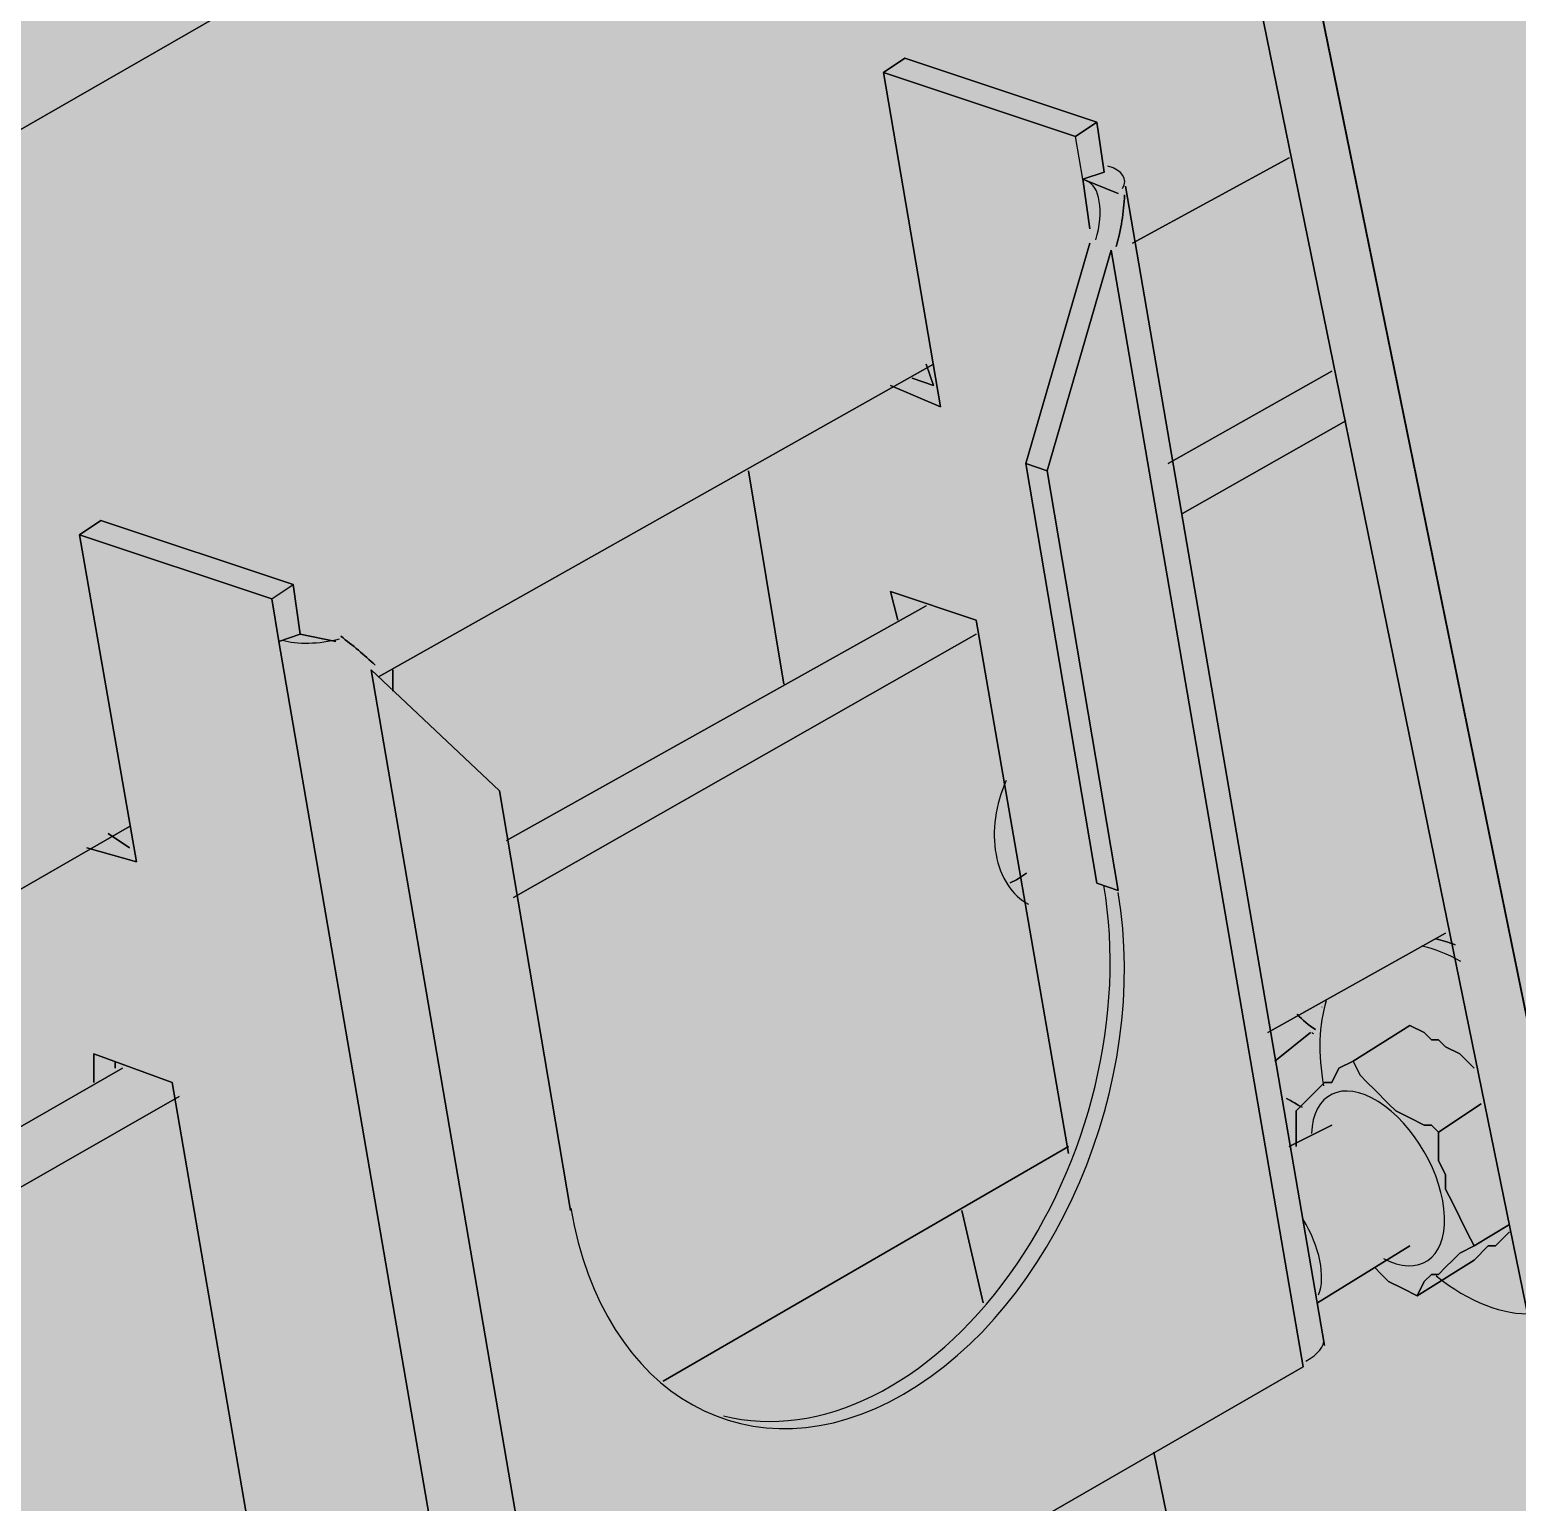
# Model space of a CAD drawing. Header units: feet. Extents: x -208 to 2089, y -974 to 342.
# Drawn here: x 833.364 to 837.191, y -512.911 to -509.121 of the extents above; entities that cross this region are included whole.
import ezdxf

# ---------------------------------------------------------------- set-up
doc = ezdxf.new("R2010")
doc.units = ezdxf.units.FT
doc.header["$MEASUREMENT"] = 0
doc.layers.add('PDF_THIN', color=7, linetype='Continuous')

msp = doc.modelspace()

# ---------------------------------------------------------------- linework, layer by layer
at = {"layer": 'PDF_THIN', "lineweight": 25}
for points in [[(784.3805, -537.54852), (837.31798, -507.08933), (837.35459, -507.32729), (837.31798, -507.08933), (784.3805, -537.54852), (837.31798, -507.08933), (837.35459, -507.32729), (837.31798, -507.08933), (784.3805, -537.54852), (837.31798, -507.08933), (837.35459, -507.32729), (836.31122, -507.98627), (836.47596, -508.04118), (838.43457, -517.6329), (836.47596, -508.04118), (836.31122, -507.98627), (837.35459, -507.32729), (836.31122, -507.98627), (836.47596, -508.04118), (838.43457, -517.6329)], [(836.16478, -509.54218), (836.07325, -509.50557), (836.05495, -509.39574), (836.10986, -509.35913), (835.61563, -509.19438), (835.56072, -509.23099)], [(836.10986, -509.35913), (836.12817, -509.48726), (836.07325, -509.50557), (836.09156, -509.6337), (836.07325, -509.50557), (836.05495, -509.39574), (835.56072, -509.23099), (835.70716, -510.09132), (835.57902, -510.03641), (835.70716, -510.09132), (835.56072, -509.23099), (836.05495, -509.39574)], [(835.56072, -509.23099), (835.70716, -510.09132), (835.57902, -510.03641)], [(836.05495, -509.39574), (835.56072, -509.23099)], [(836.07325, -509.50557), (836.05495, -509.39574)], [(836.20139, -509.67031), (836.60409, -509.45065)], [(836.12817, -509.48726), (836.12817, -509.48726)], [(836.12817, -509.48726), (836.12817, -509.48726)], [(836.12817, -509.48726), (836.12817, -509.48726)], [(836.12817, -509.48726), (836.12817, -509.48726)], [(836.12817, -509.48726), (836.12817, -509.48726)], [(836.07325, -509.50557), (836.07325, -509.50557)], [(836.07325, -509.50557), (836.07325, -509.50557)], [(836.07325, -509.50557), (836.07325, -509.50557)], [(836.07325, -509.50557), (836.07325, -509.50557)], [(836.07325, -509.50557), (836.07325, -509.50557)], [(836.07325, -509.50557), (836.09156, -509.6337)], [(836.18308, -509.52387), (836.69562, -512.50755)], [(835.98173, -510.25606), (835.92681, -510.23776), (836.09156, -509.67031)], [(835.92681, -510.23776), (836.10986, -511.31774), (836.16478, -511.33605), (835.98173, -510.25606), (836.14647, -509.68861), (836.6407, -512.56247), (834.737, -513.66076), (834.24277, -510.7686), (834.57226, -511.07978), (834.75531, -512.15976)], [(834.26108, -510.7869), (835.68885, -509.98149)], [(835.67055, -509.98149), (835.68885, -510.03641)], [(835.63394, -510.0181), (835.68885, -510.03641)], [(836.29291, -510.23776), (836.71392, -509.9998)], [(836.32952, -510.36589), (836.75053, -510.12793)], [(835.21293, -510.25606), (835.30445, -510.80521)], [(833.54719, -510.3842), (833.49228, -510.42081)], [(834.00481, -510.69538), (834.05973, -510.67707), (834.04142, -510.54894), (833.54719, -510.3842), (834.04142, -510.54894), (834.05973, -510.67707)], [(834.04142, -510.54894), (833.54719, -510.3842)], [(833.49228, -510.42081), (833.63871, -511.26283), (833.51058, -511.22622)], [(833.49228, -510.42081), (833.98651, -510.58555)], [(834.15125, -510.69538), (834.05973, -510.67707), (834.04142, -510.54894), (834.05973, -510.67707), (834.00481, -510.69538), (833.98651, -510.58555), (834.04142, -510.54894), (834.05973, -510.67707), (834.15125, -510.69538), (834.05973, -510.67707), (834.00481, -510.69538), (834.51735, -513.67906), (834.02312, -513.53262), (833.73024, -511.83028), (833.52889, -511.75706), (833.52889, -511.83028)], [(833.98651, -510.58555), (834.04142, -510.54894)], [(833.98651, -510.58555), (834.04142, -510.54894)], [(835.59733, -510.64046), (835.57902, -510.56724), (835.79868, -510.64046), (836.03664, -512.01332)], [(834.00481, -510.69538), (833.98651, -510.58555)], [(834.00481, -510.69538), (833.98651, -510.58555)], [(834.59056, -511.20791), (835.67055, -510.60385)], [(835.65224, -510.60385), (835.65224, -510.60385)], [(835.65224, -510.60385), (835.65224, -510.60385)], [(835.65224, -510.60385), (835.65224, -510.60385)], [(835.65224, -510.60385), (835.65224, -510.60385)], [(835.65224, -510.60385), (835.65224, -510.60385)], [(834.05973, -510.67707), (834.05973, -510.67707)], [(834.05973, -510.67707), (834.05973, -510.67707)], [(834.05973, -510.67707), (834.05973, -510.67707)], [(834.05973, -510.67707), (834.05973, -510.67707)], [(834.05973, -510.67707), (834.05973, -510.67707)], [(834.60887, -511.35435), (835.79868, -510.67707)], [(834.00481, -510.69538), (834.00481, -510.69538)], [(834.00481, -510.69538), (834.00481, -510.69538)], [(834.00481, -510.69538), (834.00481, -510.69538)], [(834.00481, -510.69538), (834.00481, -510.69538)], [(834.00481, -510.69538), (834.00481, -510.69538)], [(834.29769, -510.82351), (834.29769, -510.7686)], [(826.66459, -515.18005), (833.62041, -511.1713)], [(833.5655, -511.18961), (833.62041, -511.22622)], [(836.54918, -511.70214), (837.0068, -511.44587)], [(836.65901, -511.70214), (836.56748, -511.77536)], [(837.08002, -511.79367), (837.04341, -511.75706), (837.0068, -511.73875), (836.98849, -511.72045), (836.97019, -511.72045), (836.95188, -511.70214), (836.91527, -511.68384), (836.95188, -511.70214), (836.97019, -511.72045), (836.98849, -511.72045), (837.0068, -511.73875), (837.04341, -511.75706), (837.08002, -511.79367), (837.04341, -511.75706), (837.0068, -511.73875), (836.98849, -511.72045), (836.97019, -511.72045), (836.95188, -511.70214), (836.91527, -511.68384), (836.95188, -511.70214), (836.97019, -511.72045), (836.98849, -511.72045), (837.0068, -511.73875), (837.04341, -511.75706), (837.08002, -511.79367), (837.04341, -511.75706), (837.0068, -511.73875), (836.98849, -511.72045), (836.97019, -511.72045), (836.95188, -511.70214), (836.91527, -511.68384), (836.76884, -511.77536), (836.91527, -511.68384), (836.76884, -511.77536), (836.73223, -511.79367), (836.71392, -511.83028), (836.69562, -511.83028), (836.67731, -511.84858), (836.65901, -511.86689), (836.6407, -511.88519), (836.6224, -511.90349), (836.6224, -511.9401), (836.6224, -511.99502), (836.6224, -511.9401), (836.6224, -511.90349), (836.6407, -511.88519), (836.65901, -511.86689), (836.67731, -511.84858), (836.69562, -511.83028), (836.71392, -511.83028), (836.73223, -511.79367), (836.76884, -511.77536), (836.78714, -511.81197), (836.80545, -511.83028), (836.82375, -511.84858), (836.86036, -511.88519), (836.87866, -511.90349), (836.91527, -511.9218), (836.95188, -511.9401), (836.97019, -511.9401), (836.98849, -511.95841), (836.98849, -511.97671), (836.98849, -511.99502), (836.98849, -512.03163), (837.0068, -512.06824), (837.0068, -512.10485), (837.0251, -512.14146), (837.04341, -512.17807), (837.06171, -512.21468), (837.08002, -512.25129), (837.04341, -512.26959), (837.0251, -512.2879), (837.0068, -512.3062), (836.98849, -512.32451), (836.97019, -512.32451), (836.95188, -512.34281), (836.93358, -512.37942), (836.89697, -512.36111), (836.86036, -512.34281), (836.84205, -512.32451), (836.82375, -512.3062), (836.84205, -512.32451), (836.86036, -512.34281), (836.89697, -512.36111), (836.93358, -512.37942), (836.95188, -512.34281), (836.97019, -512.32451), (836.98849, -512.32451), (837.0068, -512.3062), (837.0251, -512.2879), (837.04341, -512.26959), (837.08002, -512.25129), (837.06171, -512.21468), (837.04341, -512.17807), (837.0251, -512.14146), (837.0068, -512.10485), (837.0068, -512.06824), (836.98849, -512.03163), (836.98849, -511.99502), (836.98849, -511.97671), (836.98849, -511.95841), (836.97019, -511.9401), (836.95188, -511.9401), (836.91527, -511.9218), (836.87866, -511.90349), (836.86036, -511.88519), (836.82375, -511.84858), (836.80545, -511.83028), (836.78714, -511.81197), (836.76884, -511.77536), (836.73223, -511.79367), (836.71392, -511.83028), (836.69562, -511.83028), (836.67731, -511.84858), (836.65901, -511.86689), (836.6407, -511.88519), (836.6224, -511.90349), (836.6224, -511.9401), (836.6224, -511.99502), (836.6224, -511.9401), (836.6224, -511.90349), (836.6407, -511.88519), (836.65901, -511.86689), (836.67731, -511.84858), (836.69562, -511.83028), (836.71392, -511.83028), (836.73223, -511.79367), (836.76884, -511.77536), (836.78714, -511.81197), (836.80545, -511.83028), (836.82375, -511.84858), (836.86036, -511.88519), (836.87866, -511.90349), (836.91527, -511.9218), (836.95188, -511.9401), (836.97019, -511.9401), (836.98849, -511.95841), (836.98849, -511.97671), (836.98849, -511.99502), (836.98849, -512.03163), (837.0068, -512.06824), (837.0068, -512.10485), (837.0251, -512.14146), (837.04341, -512.17807), (837.06171, -512.21468), (837.08002, -512.25129), (837.04341, -512.26959), (837.0251, -512.2879), (837.0068, -512.3062), (836.98849, -512.32451), (836.97019, -512.32451), (836.95188, -512.34281), (836.93358, -512.37942), (836.89697, -512.36111), (836.86036, -512.34281), (836.84205, -512.32451), (836.82375, -512.3062), (836.84205, -512.32451), (836.86036, -512.34281), (836.89697, -512.36111), (836.93358, -512.37942), (836.95188, -512.34281), (836.97019, -512.32451), (836.98849, -512.32451), (837.0068, -512.3062), (837.0251, -512.2879), (837.04341, -512.26959), (837.08002, -512.25129), (837.06171, -512.21468), (837.04341, -512.17807), (837.0251, -512.14146), (837.0068, -512.10485), (837.0068, -512.06824), (836.98849, -512.03163), (836.98849, -511.99502), (836.98849, -511.97671), (836.98849, -511.95841), (836.97019, -511.9401), (836.95188, -511.9401), (836.91527, -511.9218), (836.87866, -511.90349), (836.86036, -511.88519), (836.82375, -511.84858), (836.80545, -511.83028), (836.78714, -511.81197), (836.76884, -511.77536), (836.91527, -511.68384), (836.76884, -511.77536)], [(833.5838, -511.77536), (833.5838, -511.79367)], [(836.82375, -512.3062), (836.84205, -512.32451), (836.86036, -512.34281), (836.89697, -512.36111), (836.93358, -512.37942), (836.95188, -512.34281), (836.97019, -512.32451), (836.98849, -512.32451), (837.0068, -512.3062), (837.0251, -512.2879), (837.04341, -512.26959), (837.08002, -512.25129), (837.06171, -512.21468), (837.04341, -512.17807), (837.0251, -512.14146), (837.0068, -512.10485), (837.0068, -512.06824), (836.98849, -512.03163), (836.98849, -511.99502), (836.98849, -511.97671), (836.98849, -511.95841), (836.97019, -511.9401), (836.95188, -511.9401), (836.91527, -511.9218), (836.87866, -511.90349), (836.86036, -511.88519), (836.82375, -511.84858), (836.80545, -511.83028), (836.78714, -511.81197), (836.76884, -511.77536), (836.73223, -511.79367), (836.71392, -511.83028), (836.69562, -511.83028), (836.67731, -511.84858), (836.65901, -511.86689), (836.6407, -511.88519), (836.6224, -511.90349), (836.6224, -511.9401), (836.6224, -511.99502)], [(826.75611, -515.7292), (833.60211, -511.79367)], [(826.77441, -515.85733), (833.74854, -511.86689)], [(837.09832, -511.88519), (836.98849, -511.95841)], [(836.60409, -511.99502), (836.71392, -511.9401)], [(834.99327, -512.59908), (836.03664, -511.99502)], [(835.81699, -512.39772), (835.76207, -512.15976)], [(837.17154, -512.19637), (837.08002, -512.25129)], [(836.67731, -512.39772), (836.91527, -512.25129)], [(837.17154, -512.21468), (837.15324, -512.23298), (837.13493, -512.25129), (837.11663, -512.25129), (837.08002, -512.2879)], [(837.08002, -512.2879), (836.93358, -512.37942)], [(836.2563, -512.78213), (836.91527, -515.98547)]]:
    msp.add_lwpolyline(points, dxfattribs=at)
for points in [[(838.26983, -517.57798), (838.43457, -517.6329), (836.47596, -508.04118), (836.31122, -507.98627), (837.35459, -507.32729), (836.31122, -507.98627), (836.47596, -508.04118), (838.43457, -517.6329), (838.26983, -517.57798), (836.31122, -507.98627)], [(835.56072, -509.23099), (835.61563, -509.19438), (836.10986, -509.35913), (835.61563, -509.19438), (835.56072, -509.23099), (835.70716, -510.09132), (835.57902, -510.03641), (835.70716, -510.09132)], [(835.56072, -509.23099), (835.61563, -509.19438), (836.10986, -509.35913), (836.05495, -509.39574), (836.10986, -509.35913), (836.12817, -509.48726), (836.07325, -509.50557), (836.05495, -509.39574), (835.56072, -509.23099), (836.05495, -509.39574), (836.10986, -509.35913), (835.61563, -509.19438)], [(836.10986, -509.35913), (836.12817, -509.48726), (836.07325, -509.50557), (836.09156, -509.6337), (836.07325, -509.50557), (836.16478, -509.54218), (836.07325, -509.50557), (836.12817, -509.48726), (836.10986, -509.35913), (836.12817, -509.48726), (836.07325, -509.50557), (836.16478, -509.54218), (836.07325, -509.50557), (836.05495, -509.39574)], [(836.60409, -509.45065), (836.20139, -509.67031)], [(836.60409, -509.45065), (836.20139, -509.67031)], [(836.69562, -512.50755), (836.18308, -509.52387)], [(836.69562, -512.50755), (836.18308, -509.52387)], [(836.09156, -509.67031), (835.92681, -510.23776), (835.98173, -510.25606), (835.92681, -510.23776)], [(836.09156, -509.67031), (835.92681, -510.23776), (835.98173, -510.25606), (835.92681, -510.23776)], [(834.24277, -510.7686), (834.737, -513.66076), (836.6407, -512.56247), (836.14647, -509.68861), (835.98173, -510.25606), (836.16478, -511.33605), (836.10986, -511.31774), (835.92681, -510.23776), (836.10986, -511.31774), (836.16478, -511.33605), (835.98173, -510.25606), (836.14647, -509.68861), (836.6407, -512.56247), (834.737, -513.66076), (834.24277, -510.7686), (834.57226, -511.07978), (834.75531, -512.15976), (834.57226, -511.07978), (834.24277, -510.7686), (834.737, -513.66076), (834.24277, -510.7686), (834.57226, -511.07978), (834.75531, -512.15976), (834.57226, -511.07978)], [(836.16478, -511.33605), (836.10986, -511.31774), (835.92681, -510.23776), (836.10986, -511.31774), (836.16478, -511.33605), (835.98173, -510.25606), (836.14647, -509.68861), (836.6407, -512.56247), (834.737, -513.66076), (836.6407, -512.56247), (836.14647, -509.68861), (835.98173, -510.25606)], [(835.68885, -509.98149), (834.26108, -510.7869)], [(835.68885, -509.98149), (834.26108, -510.7869)], [(835.68885, -510.03641), (835.67055, -509.98149), (835.68885, -510.03641), (835.63394, -510.0181)], [(835.68885, -510.03641), (835.67055, -509.98149), (835.68885, -510.03641), (835.63394, -510.0181)], [(836.71392, -509.9998), (836.29291, -510.23776)], [(836.71392, -509.9998), (836.29291, -510.23776)], [(836.75053, -510.12793), (836.32952, -510.36589)], [(836.75053, -510.12793), (836.32952, -510.36589)], [(835.30445, -510.80521), (835.21293, -510.25606)], [(835.30445, -510.80521), (835.21293, -510.25606)], [(833.49228, -510.42081), (833.63871, -511.26283), (833.51058, -511.22622), (833.63871, -511.26283), (833.49228, -510.42081), (833.98651, -510.58555), (834.00481, -510.69538), (834.51735, -513.67906), (834.00481, -510.69538), (833.98651, -510.58555), (834.04142, -510.54894), (833.54719, -510.3842)], [(833.54719, -510.3842), (833.49228, -510.42081), (833.54719, -510.3842), (833.49228, -510.42081), (833.98651, -510.58555), (834.04142, -510.54894)], [(833.51058, -511.22622), (833.63871, -511.26283), (833.49228, -510.42081), (833.98651, -510.58555), (833.49228, -510.42081), (833.63871, -511.26283)], [(836.03664, -512.01332), (835.79868, -510.64046), (835.57902, -510.56724), (835.59733, -510.64046), (835.57902, -510.56724), (835.79868, -510.64046)], [(836.03664, -512.01332), (835.79868, -510.64046), (835.57902, -510.56724), (835.59733, -510.64046), (835.57902, -510.56724), (835.79868, -510.64046)], [(835.67055, -510.60385), (834.59056, -511.20791)], [(835.67055, -510.60385), (834.59056, -511.20791)], [(834.05973, -510.67707), (834.00481, -510.69538), (834.05973, -510.67707), (834.15125, -510.69538)], [(835.79868, -510.67707), (834.60887, -511.35435)], [(835.79868, -510.67707), (834.60887, -511.35435)], [(834.51735, -513.67906), (834.02312, -513.53262), (833.73024, -511.83028), (833.52889, -511.75706), (833.52889, -511.83028), (833.52889, -511.75706), (833.73024, -511.83028), (834.02312, -513.53262), (834.51735, -513.67906), (834.00481, -510.69538)], [(834.29769, -510.7686), (834.29769, -510.82351)], [(834.29769, -510.7686), (834.29769, -510.82351)], [(833.62041, -511.1713), (826.66459, -515.18005)], [(833.62041, -511.1713), (826.66459, -515.18005)], [(833.62041, -511.22622), (833.5655, -511.18961)], [(833.62041, -511.22622), (833.5655, -511.18961)], [(837.0068, -511.44587), (836.54918, -511.70214)], [(837.0068, -511.44587), (836.54918, -511.70214)], [(836.56748, -511.77536), (836.65901, -511.70214)], [(836.56748, -511.77536), (836.65901, -511.70214)], [(834.02312, -513.53262), (833.73024, -511.83028), (833.52889, -511.75706), (833.52889, -511.83028), (833.52889, -511.75706), (833.73024, -511.83028), (834.02312, -513.53262), (834.51735, -513.67906)], [(833.5838, -511.79367), (833.5838, -511.77536)], [(833.5838, -511.79367), (833.5838, -511.77536)], [(833.60211, -511.79367), (826.75611, -515.7292)], [(833.60211, -511.79367), (826.75611, -515.7292)], [(833.74854, -511.86689), (826.77441, -515.85733)], [(833.74854, -511.86689), (826.77441, -515.85733)], [(836.98849, -511.95841), (837.09832, -511.88519)], [(836.98849, -511.95841), (837.09832, -511.88519)], [(836.71392, -511.9401), (836.60409, -511.99502)], [(836.71392, -511.9401), (836.60409, -511.99502)], [(836.03664, -511.99502), (834.99327, -512.59908)], [(836.03664, -511.99502), (834.99327, -512.59908)], [(835.76207, -512.15976), (835.81699, -512.39772)], [(835.76207, -512.15976), (835.81699, -512.39772)], [(837.08002, -512.25129), (837.17154, -512.19637)], [(837.08002, -512.25129), (837.17154, -512.19637)], [(836.91527, -512.25129), (836.67731, -512.39772)], [(836.91527, -512.25129), (836.67731, -512.39772)], [(837.08002, -512.2879), (837.11663, -512.25129), (837.13493, -512.25129), (837.15324, -512.23298), (837.17154, -512.21468), (837.15324, -512.23298), (837.13493, -512.25129), (837.11663, -512.25129), (837.08002, -512.2879), (836.93358, -512.37942)], [(837.08002, -512.2879), (837.11663, -512.25129), (837.13493, -512.25129), (837.15324, -512.23298), (837.17154, -512.21468), (837.15324, -512.23298), (837.13493, -512.25129), (837.11663, -512.25129), (837.08002, -512.2879), (836.93358, -512.37942)], [(838.01356, -516.35156), (836.91527, -515.98547), (836.2563, -512.78213), (836.91527, -515.98547), (836.2563, -512.78213), (836.91527, -515.98547)]]:
    msp.add_lwpolyline(points, close=True, dxfattribs=at)
for points in [[(836.15935, -509.67854, 0.0620426), (836.18081, -509.54623, -0.0620426)], [(834.25252, -510.75645, 0.0277471), (834.16417, -510.68214, -0.0277471)], [(835.8861, -511.31704, 0.0614406), (835.92847, -511.29163, -0.0614406)], [(837.03114, -511.47613, 0.0380032), (836.98202, -511.46099, -0.0380032)], [(836.62521, -511.65508, 0.0582848), (836.67176, -511.6946, -0.0582848)], [(836.59793, -511.87161, 0.0027919), (836.63763, -511.8942, -0.0027919)]]:
    msp.add_lwpolyline(points, format="xyb", close=True, dxfattribs=at)
for centre, radius, start, end in [((835.63902, -509.52622), 0.54216, 343.6834, 357.88433), ((835.63902, -509.52622), 0.54216, 343.6834, 357.88433), ((835.63902, -509.52622), 0.54216, 343.6834, 357.88433), ((833.53929, -511.51473), 1.041, 46.7536, 53.11114), ((833.53929, -511.51473), 1.041, 46.7536, 53.11114), ((833.53929, -511.51473), 1.041, 46.7536, 53.11114), ((835.80428, -511.13259), 0.20178, 293.92194, 307.9854), ((835.80428, -511.13259), 0.20178, 293.92194, 307.9854), ((835.80428, -511.13259), 0.20178, 293.92194, 307.9854), ((836.90717, -511.79118), 0.33856, 68.52202, 77.22752), ((836.90717, -511.79118), 0.33856, 68.52202, 77.22752), ((836.90717, -511.79118), 0.33856, 68.52202, 77.22752), ((836.08897, -512.76017), 1.27401, 61.88257, 61.90914), ((836.08897, -512.76017), 1.27401, 61.88257, 61.90914), ((836.08897, -512.76017), 1.27401, 61.88257, 61.90914), ((836.08897, -512.76017), 1.27401, 61.88257, 61.90914), ((836.08897, -512.76017), 1.27401, 61.88257, 61.90914), ((836.81741, -511.47587), 0.26279, 222.9969, 236.3397), ((836.81741, -511.47587), 0.26279, 222.9969, 236.3397), ((836.81741, -511.47587), 0.26279, 222.9969, 236.3397), ((839.10994, -507.71284), 4.68026, 238.46923, 238.53078), ((839.10994, -507.71284), 4.68026, 238.46923, 238.53078), ((839.10994, -507.71284), 4.68026, 238.46923, 238.53078), ((839.10994, -507.71284), 4.68026, 238.46923, 238.53078), ((839.10994, -507.71284), 4.68026, 238.46923, 238.53078), ((838.64053, -508.32759), 4.09051, 240.04294, 240.6828), ((838.64053, -508.32759), 4.09051, 240.04294, 240.6828), ((838.64053, -508.32759), 4.09051, 240.04294, 240.6828)]:
    msp.add_arc(centre, radius, start, end, dxfattribs=at)
for points in [[(836.17528, -509.52966), (836.19035, -509.50522), (836.17612, -509.48327), (836.13793, -509.47209)], [(836.17528, -509.52966), (836.19035, -509.50522), (836.17612, -509.48327), (836.13793, -509.47209)], [(836.17528, -509.52966), (836.19035, -509.50522), (836.17612, -509.48327), (836.13793, -509.47209)], [(836.17528, -509.52966), (836.19035, -509.50522), (836.17612, -509.48327), (836.13793, -509.47209)], [(836.17528, -509.52966), (836.19035, -509.50522), (836.17612, -509.48327), (836.13793, -509.47209)], [(836.10696, -509.66199), (836.12793, -509.58914), (836.11755, -509.52151), (836.08377, -509.51093)], [(836.10696, -509.66199), (836.12793, -509.58914), (836.11755, -509.52151), (836.08377, -509.51093)], [(836.10696, -509.66199), (836.12793, -509.58914), (836.11755, -509.52151), (836.08377, -509.51093)], [(836.10696, -509.66199), (836.12793, -509.58914), (836.11755, -509.52151), (836.08377, -509.51093)], [(836.10696, -509.66199), (836.12793, -509.58914), (836.11755, -509.52151), (836.08377, -509.51093)], [(834.01335, -510.69224), (834.05154, -510.70342), (834.10787, -510.70214), (834.16113, -510.68888)], [(834.01335, -510.69224), (834.05154, -510.70342), (834.10787, -510.70214), (834.16113, -510.68888)], [(834.01335, -510.69224), (834.05154, -510.70342), (834.10787, -510.70214), (834.16113, -510.68888)], [(834.01335, -510.69224), (834.05154, -510.70342), (834.10787, -510.70214), (834.16113, -510.68888)], [(834.01335, -510.69224), (834.05154, -510.70342), (834.10787, -510.70214), (834.16113, -510.68888)], [(835.87607, -511.05373), (835.84857, -511.11488), (835.8392, -511.18344), (835.85012, -511.24348)], [(835.87607, -511.05373), (835.84857, -511.11488), (835.8392, -511.18344), (835.85012, -511.24348)], [(835.87607, -511.05373), (835.84857, -511.11488), (835.8392, -511.18344), (835.85012, -511.24348)], [(835.87607, -511.05373), (835.84857, -511.11488), (835.8392, -511.18344), (835.85012, -511.24348)], [(835.87607, -511.05373), (835.84857, -511.11488), (835.8392, -511.18344), (835.85012, -511.24348)], [(835.85012, -511.24348), (835.86103, -511.30353), (835.8913, -511.34982), (835.93387, -511.37162)], [(835.85012, -511.24348), (835.86103, -511.30353), (835.8913, -511.34982), (835.93387, -511.37162)], [(835.85012, -511.24348), (835.86103, -511.30353), (835.8913, -511.34982), (835.93387, -511.37162)], [(835.85012, -511.24348), (835.86103, -511.30353), (835.8913, -511.34982), (835.93387, -511.37162)], [(835.85012, -511.24348), (835.86103, -511.30353), (835.8913, -511.34982), (835.93387, -511.37162)], [(835.88559, -512.32424), (836.09106, -512.03783), (836.18428, -511.65245), (836.12764, -511.32363)], [(835.88559, -512.32424), (836.09106, -512.03783), (836.18428, -511.65245), (836.12764, -511.32363)], [(835.88559, -512.32424), (836.09106, -512.03783), (836.18428, -511.65245), (836.12764, -511.32363)], [(835.88559, -512.32424), (836.09106, -512.03783), (836.18428, -511.65245), (836.12764, -511.32363)], [(835.88559, -512.32424), (836.09106, -512.03783), (836.18428, -511.65245), (836.12764, -511.32363)], [(835.61244, -512.63248), (836.00136, -512.40827), (836.24841, -511.83048), (836.16424, -511.34194)], [(835.61244, -512.63248), (836.00136, -512.40827), (836.24841, -511.83048), (836.16424, -511.34194)], [(835.61244, -512.63248), (836.00136, -512.40827), (836.24841, -511.83048), (836.16424, -511.34194)], [(835.61244, -512.63248), (836.00136, -512.40827), (836.24841, -511.83048), (836.16424, -511.34194)], [(835.61244, -512.63248), (836.00136, -512.40827), (836.24841, -511.83048), (836.16424, -511.34194)], [(837.04628, -511.5189), (837.01207, -511.49994), (836.97812, -511.4866), (836.94538, -511.47929)], [(837.04628, -511.5189), (837.01207, -511.49994), (836.97812, -511.4866), (836.94538, -511.47929)], [(837.04628, -511.5189), (837.01207, -511.49994), (836.97812, -511.4866), (836.94538, -511.47929)], [(837.04628, -511.5189), (837.01207, -511.49994), (836.97812, -511.4866), (836.94538, -511.47929)], [(837.04628, -511.5189), (837.01207, -511.49994), (836.97812, -511.4866), (836.94538, -511.47929)], [(836.69996, -511.62039), (836.68057, -511.68154), (836.67815, -511.7571), (836.69296, -511.83932)], [(836.69996, -511.62039), (836.68057, -511.68154), (836.67815, -511.7571), (836.69296, -511.83932)], [(836.69996, -511.62039), (836.68057, -511.68154), (836.67815, -511.7571), (836.69296, -511.83932)], [(836.69996, -511.62039), (836.68057, -511.68154), (836.67815, -511.7571), (836.69296, -511.83932)], [(836.69996, -511.62039), (836.68057, -511.68154), (836.67815, -511.7571), (836.69296, -511.83932)], [(836.8334, -511.87972), (836.74155, -511.82229), (836.66583, -511.85863), (836.66172, -511.96209)], [(836.8334, -511.87972), (836.74155, -511.82229), (836.66583, -511.85863), (836.66172, -511.96209)], [(836.8334, -511.87972), (836.74155, -511.82229), (836.66583, -511.85863), (836.66172, -511.96209)], [(836.8334, -511.87972), (836.74155, -511.82229), (836.66583, -511.85863), (836.66172, -511.96209)], [(836.8334, -511.87972), (836.74155, -511.82229), (836.66583, -511.85863), (836.66172, -511.96209)], [(837.00413, -512.17617), (837.00056, -512.0679), (836.92525, -511.93714), (836.8334, -511.87972)], [(837.00413, -512.17617), (837.00056, -512.0679), (836.92525, -511.93714), (836.8334, -511.87972)], [(837.00413, -512.17617), (837.00056, -512.0679), (836.92525, -511.93714), (836.8334, -511.87972)], [(837.00413, -512.17617), (837.00056, -512.0679), (836.92525, -511.93714), (836.8334, -511.87972)], [(837.00413, -512.17617), (837.00056, -512.0679), (836.92525, -511.93714), (836.8334, -511.87972)], [(834.75584, -512.15387), (834.84001, -512.64241), (835.22352, -512.85669), (835.61244, -512.63248)], [(834.75584, -512.15387), (834.84001, -512.64241), (835.22352, -512.85669), (835.61244, -512.63248)], [(834.75584, -512.15387), (834.84001, -512.64241), (835.22352, -512.85669), (835.61244, -512.63248)], [(834.75584, -512.15387), (834.84001, -512.64241), (835.22352, -512.85669), (835.61244, -512.63248)], [(834.75584, -512.15387), (834.84001, -512.64241), (835.22352, -512.85669), (835.61244, -512.63248)], [(836.84671, -512.28332), (836.93827, -512.33169), (837.0077, -512.28443), (837.00413, -512.17617)], [(836.84671, -512.28332), (836.93827, -512.33169), (837.0077, -512.28443), (837.00413, -512.17617)], [(836.84671, -512.28332), (836.93827, -512.33169), (837.0077, -512.28443), (837.00413, -512.17617)], [(836.84671, -512.28332), (836.93827, -512.33169), (837.0077, -512.28443), (837.00413, -512.17617)], [(836.84671, -512.28332), (836.93827, -512.33169), (837.0077, -512.28443), (837.00413, -512.17617)], [(836.68022, -512.37708), (836.69899, -512.33047), (836.68305, -512.25276), (836.64044, -512.18326)], [(836.68022, -512.37708), (836.69899, -512.33047), (836.68305, -512.25276), (836.64044, -512.18326)], [(836.68022, -512.37708), (836.69899, -512.33047), (836.68305, -512.25276), (836.64044, -512.18326)], [(836.68022, -512.37708), (836.69899, -512.33047), (836.68305, -512.25276), (836.64044, -512.18326)], [(836.68022, -512.37708), (836.69899, -512.33047), (836.68305, -512.25276), (836.64044, -512.18326)], [(835.14873, -512.68818), (835.39632, -512.75083), (835.68012, -512.61066), (835.88559, -512.32424)], [(835.14873, -512.68818), (835.39632, -512.75083), (835.68012, -512.61066), (835.88559, -512.32424)], [(835.14873, -512.68818), (835.39632, -512.75083), (835.68012, -512.61066), (835.88559, -512.32424)], [(835.14873, -512.68818), (835.39632, -512.75083), (835.68012, -512.61066), (835.88559, -512.32424)], [(835.14873, -512.68818), (835.39632, -512.75083), (835.68012, -512.61066), (835.88559, -512.32424)], [(836.98219, -512.32784), (837.06744, -512.39592), (837.1558, -512.43043), (837.23173, -512.4253)], [(836.98219, -512.32784), (837.06744, -512.39592), (837.1558, -512.43043), (837.23173, -512.4253)], [(836.98219, -512.32784), (837.06744, -512.39592), (837.1558, -512.43043), (837.23173, -512.4253)], [(836.98219, -512.32784), (837.06744, -512.39592), (837.1558, -512.43043), (837.23173, -512.4253)], [(836.98219, -512.32784), (837.06744, -512.39592), (837.1558, -512.43043), (837.23173, -512.4253)], [(836.64691, -512.54799), (836.67957, -512.52998), (836.69657, -512.50879), (836.69333, -512.49012)], [(836.64691, -512.54799), (836.67957, -512.52998), (836.69657, -512.50879), (836.69333, -512.49012)], [(836.64691, -512.54799), (836.67957, -512.52998), (836.69657, -512.50879), (836.69333, -512.49012)], [(836.64691, -512.54799), (836.67957, -512.52998), (836.69657, -512.50879), (836.69333, -512.49012)], [(836.64691, -512.54799), (836.67957, -512.52998), (836.69657, -512.50879), (836.69333, -512.49012)]]:
    msp.add_open_spline(points, degree=3, dxfattribs=at)
at = {"layer": 'PDF_THIN', "color": 7, "true_color": 0xffffff, "transparency": 33554559}
for points in [[(833.62041, -508.27914), (836.80545, -515.98547), (837.66577, -507.18086)], [(836.80545, -515.98547), (837.66577, -507.18086), (836.84205, -515.98547)], [(837.66577, -507.18086), (836.84205, -515.98547), (836.87866, -515.98547)], [(836.87866, -515.98547), (836.91527, -515.98547), (837.66577, -507.18086)], [(836.91527, -515.98547), (837.66577, -507.18086), (839.64269, -516.77257)], [(783.64831, -537.05429), (833.62041, -508.27914), (836.60409, -516.02207)], [(836.67731, -516.00377), (836.71392, -515.98547), (833.62041, -508.27914)], [(836.71392, -515.98547), (833.62041, -508.27914), (836.76884, -515.98547)], [(833.62041, -508.27914), (836.76884, -515.98547), (836.80545, -515.98547)], [(833.62041, -508.27914), (836.60409, -516.02207), (836.67731, -516.00377)]]:
    msp.add_solid(points, dxfattribs=at)

doc.saveas('drawing.dxf')
